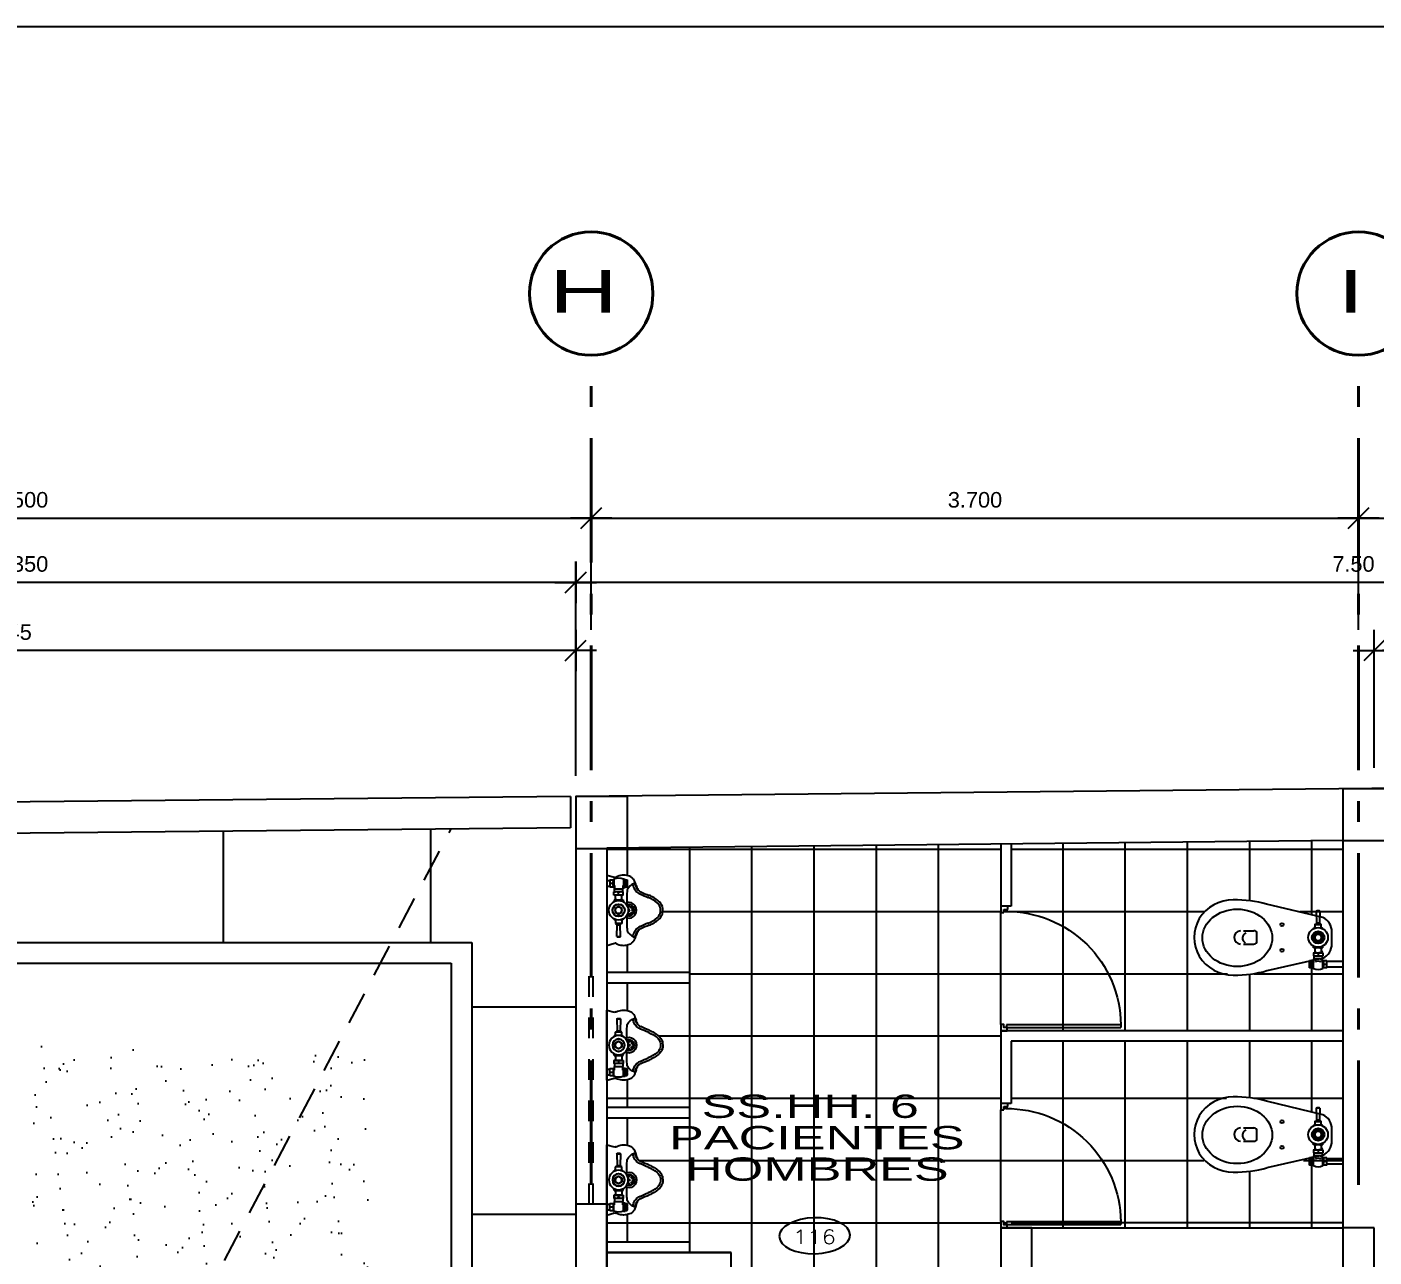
# Model space of a CAD drawing. Header units: millimetres. Extents: x 791 to 2661, y 209 to 602.
# Drawn here: x 1183.14 to 1189.63, y 500.87 to 506.8 of the extents above; entities that cross this region are included whole.
import ezdxf
from ezdxf.enums import TextEntityAlignment as Align

# ---------------------------------------------------------------- set-up
doc = ezdxf.new("R2010")
doc.units = ezdxf.units.MM
doc.header["$LTSCALE"] = 0.1
doc.header["$PDMODE"] = 3
for name, pattern in [('ACAD_ISO10W100', [18, 12, -3, 0, -3]), ('DASHDOT', [1, 0.5, -0.25, 0, -0.25]), ('DASHED2', [9.525, 6.35, -3.175]), ('HIDDEN', [9.525, 6.35, -3.175])]:
    doc.linetypes.add(name, pattern=pattern)
for name, color, linetype in [('01', 1, 'Continuous'), ('01-COTAS EJE', 1, 'Continuous'), ('02', 8, 'Continuous'), ('06', 1, 'Continuous'), ('1TEXTO-05', 5, 'Continuous'), ('COLUMNAS', 1, 'Continuous'), ('N-AMB', 2, 'Continuous'), ('Pisos', 253, 'Continuous'), ('PLANTAS', 85, 'Continuous'), ('Proyecciones', 9, 'HIDDEN'), ('Puertas', 1, 'Continuous'), ('Sanitarios', 1, 'Continuous'), ('Ventana alta', 1, 'DASHED2')]:
    doc.layers.add(name, color=color, linetype=linetype)
doc.layers.add('EJES', color=1, linetype='DASHDOT', lineweight=40)
doc.styles.add('0', font='romans.SHX', dxfattribs={"width": 1.5})
doc.styles.add('ROMANS', font='', dxfattribs={"oblique": 1, "height": 0.075})
doc.styles.get('ROMANS').set_extended_font_data('Arial')
doc.dimstyles.new('COTAS 50', dxfattribs={"dimscale": 2, "dimtxt": 1.5, "dimasz": 0.02, "dimexe": 0.05, "dimexo": 0.05, "dimgap": 0.025, "dimtad": 3, "dimzin": 4, "dimdsep": 46, "dimtxsty": 'ROMANS', "dimblk": 'LLL', "dimcen": 0, "dimdle": 0.18, "dimclrd": 256, "dimclre": 1, "dimclrt": 3, "dimadec": 0, "dimazin": 0, "dimtfac": 1, "dimtix": 1, "dimtofl": 0, "dimtmove": 1, "dimatfit": 3, "dimldrblk": 'OPEN90', "dimfxl": 0.18, "dimtolj": 1, "dimtzin": 0, "dimarcsym": 0})

# ---------------------------------------------------------------- blocks, each defined once
blk = doc.blocks.new('LLL')
for p, q in [((0, 2.5), (0, -2.5)), ((2.5, 0), (-2.5, 0))]:
    blk.add_line(p, q)
at = {"color": 3}
blk.add_line((-1.25, -1.25), (1.25, 1.25), dxfattribs=at)
at = {"layer": 'Defpoints', "color": 0, "linetype": 'ByBlock'}
blk.add_point((0, 0), dxfattribs=at)
blk.add_point((0, 0), dxfattribs=at)
blk = doc.blocks.new('*D214')
at = {"layer": '01-COTAS EJE', "color": 1, "lineweight": -2, "transparency": 16777216}
for p, q in [((1180.4314, 503.1408), (1180.4314, 504.2267)), ((1185.7814, 503.1946), (1185.7814, 504.2267))]:
    blk.add_line(p, q, dxfattribs=at)
at = {"layer": '01-COTAS EJE', "lineweight": -2, "transparency": 16777216}
blk.add_line((1185.7414, 504.1267), (1180.4714, 504.1267), dxfattribs=at)
at = {"layer": 'Defpoints', "color": 0, "transparency": 16777216}
for p in [(1180.4314, 504.1267), (1185.7814, 503.0946), (1180.4314, 503.0408)]:
    blk.add_point(p, dxfattribs=at)
at = {"layer": '01-COTAS EJE', "lineweight": -2, "transparency": 16777216, "xscale": 0.04, "yscale": 0.04, "zscale": 0.04, "rotation": 180}
blk.add_blockref('LLL', (1180.4314, 504.1267), dxfattribs=at)
at = {"layer": '01-COTAS EJE', "lineweight": -2, "transparency": 16777216, "xscale": 0.04, "yscale": 0.04, "zscale": 0.04}
blk.add_blockref('LLL', (1185.7814, 504.1267), dxfattribs=at)
at = {"layer": '01-COTAS EJE', "color": 3, "transparency": 16777216, "insert": (1183.1064, 504.215), "char_height": 0.075, "attachment_point": 5, "style": 'ROMANS'}
blk.add_mtext('\\A1;5.350', dxfattribs=at)
blk = doc.blocks.new('_OPEN90')
at = {"color": 0, "linetype": 'ByBlock', "ltscale": 0.7}
for p, q in [((0, 0), (-1, 0)), ((-0.5, 0.5), (0, 0)), ((0, 0), (-0.5, -0.5))]:
    blk.add_line(p, q, dxfattribs=at)
blk = doc.blocks.new('*D215')
at = {"layer": '01-COTAS EJE', "color": 1, "lineweight": -2, "transparency": 16777216}
for p, q in [((1180.3564, 503.8985), (1180.3564, 504.5359)), ((1185.8564, 503.8985), (1185.8564, 504.5359))]:
    blk.add_line(p, q, dxfattribs=at)
at = {"layer": '01-COTAS EJE', "lineweight": -2, "transparency": 16777216}
blk.add_line((1180.3964, 504.4359), (1185.8164, 504.4359), dxfattribs=at)
at = {"layer": 'Defpoints', "color": 0, "transparency": 16777216}
for p in [(1185.8564, 504.4359), (1180.3564, 503.7985), (1185.8564, 503.7985)]:
    blk.add_point(p, dxfattribs=at)
at = {"layer": '01-COTAS EJE', "lineweight": -2, "transparency": 16777216, "xscale": 0.04, "yscale": 0.04, "zscale": 0.04, "rotation": 180}
blk.add_blockref('LLL', (1180.3564, 504.4359), dxfattribs=at)
at = {"layer": '01-COTAS EJE', "lineweight": -2, "transparency": 16777216, "xscale": 0.04, "yscale": 0.04, "zscale": 0.04}
blk.add_blockref('LLL', (1185.8564, 504.4359), dxfattribs=at)
at = {"layer": '01-COTAS EJE', "color": 3, "transparency": 16777216, "insert": (1183.1064, 504.5242), "char_height": 0.075, "attachment_point": 5, "style": 'ROMANS'}
blk.add_mtext('\\A1;5.500', dxfattribs=at)
blk = doc.blocks.new('*D216')
at = {"layer": '01-COTAS EJE', "color": 1, "lineweight": -2, "transparency": 16777216}
for p, q in [((1185.8564, 503.8985), (1185.8564, 504.5359)), ((1189.5564, 503.8985), (1189.5564, 504.5359))]:
    blk.add_line(p, q, dxfattribs=at)
at = {"layer": '01-COTAS EJE', "lineweight": -2, "transparency": 16777216}
blk.add_line((1185.8964, 504.4359), (1189.5164, 504.4359), dxfattribs=at)
at = {"layer": 'Defpoints', "color": 0, "transparency": 16777216}
for p in [(1189.5564, 504.4359), (1185.8564, 503.7985), (1189.5564, 503.7985)]:
    blk.add_point(p, dxfattribs=at)
at = {"layer": '01-COTAS EJE', "lineweight": -2, "transparency": 16777216, "xscale": 0.04, "yscale": 0.04, "zscale": 0.04, "rotation": 180}
blk.add_blockref('LLL', (1185.8564, 504.4359), dxfattribs=at)
at = {"layer": '01-COTAS EJE', "lineweight": -2, "transparency": 16777216, "xscale": 0.04, "yscale": 0.04, "zscale": 0.04}
blk.add_blockref('LLL', (1189.5564, 504.4359), dxfattribs=at)
at = {"layer": '01-COTAS EJE', "color": 3, "transparency": 16777216, "insert": (1187.7064, 504.5242), "char_height": 0.075, "attachment_point": 5, "style": 'ROMANS'}
blk.add_mtext('\\A1;3.700', dxfattribs=at)
blk = doc.blocks.new('*D218')
at = {"layer": '01-COTAS EJE', "color": 1, "lineweight": -2, "ltscale": 0.15, "transparency": 16777216}
for p, q in [((1185.7814, 503.1946), (1185.7814, 504.2267)), ((1193.2814, 503.27), (1193.2814, 504.2267))]:
    blk.add_line(p, q, dxfattribs=at)
at = {"layer": '01-COTAS EJE', "lineweight": -2, "ltscale": 0.15, "transparency": 16777216}
blk.add_line((1193.2414, 504.1267), (1185.8214, 504.1267), dxfattribs=at)
at = {"layer": 'Defpoints', "color": 0, "ltscale": 0.15, "transparency": 16777216}
for p in [(1185.7814, 504.1267), (1193.2814, 503.17), (1185.7814, 503.0946)]:
    blk.add_point(p, dxfattribs=at)
at = {"layer": '01-COTAS EJE', "lineweight": -2, "ltscale": 0.15, "transparency": 16777216, "xscale": 0.04, "yscale": 0.04, "zscale": 0.04, "rotation": 180}
blk.add_blockref('LLL', (1185.7814, 504.1267), dxfattribs=at)
at = {"layer": '01-COTAS EJE', "lineweight": -2, "ltscale": 0.15, "transparency": 16777216, "xscale": 0.04, "yscale": 0.04, "zscale": 0.04}
blk.add_blockref('LLL', (1193.2814, 504.1267), dxfattribs=at)
at = {"layer": '01-COTAS EJE', "color": 3, "ltscale": 0.15, "transparency": 16777216, "insert": (1189.5314, 504.215), "char_height": 0.075, "attachment_point": 5, "style": 'ROMANS'}
blk.add_mtext('\\A1;7.50', dxfattribs=at)
blk = doc.blocks.new('A$C634057D1')
for p, q in [((0, 0), (0, -0.0778)), ((0.027, 0), (0.027, -0.0778)), ((-0.0857, -0.0538), (-0.1421, -0.0538)), ((-0.212, -0.0973), (-0.2772, -0.3682)), ((-0.243, -0.1109), (-0.245, -0.1129)), ((-0.245, -0.1129), (-0.245, -0.1267)), ((-0.243, -0.1287), (-0.245, -0.1267)), ((-0.243, -0.1109), (-0.186, -0.1128)), ((-0.243, -0.1109), (-0.243, -0.1287)), ((-0.243, -0.1287), (-0.186, -0.1268)), ((-0.186, -0.1128), (-0.186, -0.1268)), ((-0.1795, -0.1048), (-0.182, -0.1073)), ((-0.182, -0.1323), (-0.182, -0.1073)), ((-0.162, -0.1048), (-0.1795, -0.1048)), ((-0.1795, -0.1348), (-0.1795, -0.1048)), ((-0.1591, -0.0988), (-0.162, -0.0988)), ((-0.162, -0.1062), (-0.162, -0.0988)), ((-0.066, -0.0978), (-0.0744, -0.0978)), ((-0.066, -0.0978), (-0.066, -0.1418)), ((-0.066, -0.1043), (-0.043, -0.1043)), ((-0.0477, -0.1043), (-0.0505, -0.0965)), ((-0.0472, -0.1043), (-0.0505, -0.0965)), ((-0.043, -0.0973), (-0.028, -0.0973)), ((-0.043, -0.1423), (-0.043, -0.0973)), ((-0.0408, -0.1198), (-0.0302, -0.1198)), ((-0.028, -0.1423), (-0.028, -0.0973)), ((-0.028, -0.0998), (-0.013, -0.0998)), ((-0.0169, -0.0973), (0.0437, -0.3664)), ((0.0037, -0.0993), (-0.013, -0.0993)), ((-0.013, -0.0993), (-0.013, -0.1403)), ((0.0331, -0.0948), (-0.0061, -0.0948)), ((-0.0061, -0.0948), (-0.0061, -0.0993)), ((0.0331, -0.0968), (-0.0061, -0.0968)), ((-0.0035, -0.0778), (-0.0035, -0.0948)), ((0.0305, -0.0778), (-0.0035, -0.0778)), ((0.0135, -0.0795), (0.0135, -0.0931)), ((0.0305, -0.0778), (0.0305, -0.0948)), ((0.0331, -0.0948), (0.0331, -0.0968)), ((-0.1795, -0.1348), (-0.182, -0.1323)), ((-0.162, -0.1348), (-0.1795, -0.1348)), ((-0.162, -0.1334), (-0.162, -0.1408)), ((-0.1591, -0.1408), (-0.162, -0.1408)), ((-0.066, -0.1418), (-0.0744, -0.1418)), ((-0.066, -0.1353), (-0.043, -0.1353)), ((-0.043, -0.1423), (-0.028, -0.1423)), ((-0.028, -0.1398), (-0.013, -0.1398)), ((0.0037, -0.1403), (-0.013, -0.1403)), ((-0.0061, -0.1403), (-0.0061, -0.1518)), ((0.0331, -0.1428), (-0.0061, -0.1428)), ((0.0331, -0.1518), (-0.0061, -0.1518)), ((-0.0035, -0.1518), (-0.0035, -0.1618)), ((0.0305, -0.1618), (-0.0035, -0.1618)), ((0.0135, -0.1535), (0.0135, -0.1601)), ((0.0305, -0.1518), (0.0305, -0.1618)), ((0.0331, -0.1428), (0.0331, -0.1518)), ((-0.149, -0.4801), (-0.149, -0.4297)), ((-0.099, -0.4147), (-0.134, -0.4147)), ((-0.084, -0.4801), (-0.084, -0.4297))]:
    blk.add_line(p, q)
blk.add_lwpolyline([(-0.1257, -0.1038), (-0.135, -0.1198), (-0.1257, -0.1358), (-0.1073, -0.1358), (-0.098, -0.1198), (-0.1073, -0.1038)], close=True)
for centre, radius in [((-0.1165, -0.1198), 0.0475), ((-0.1165, -0.1198), 0.03), ((-0.1165, -0.1198), 0.029), ((-0.1165, -0.1198), 0.0261), ((-0.1165, -0.1198), 0.024), ((-0.1165, -0.1198), 0.0232), ((-0.1165, -0.1198), 0.016), ((-0.1783, -0.2941), 0.00767), ((-0.0547, -0.2941), 0.00767)]:
    blk.add_circle(centre, radius)
for centre, radius, start, end in [((-0.1462, -0.1253), 0.0716, 87.57807, 156.96042), ((-0.0827, -0.1253), 0.0716, 23.03958, 92.42193), ((-0.1802, -0.1176), 0.00754, 103.7683, 140.24247), ((-0.1802, -0.122), 0.00754, 219.75753, 256.2317), ((-0.1345, -0.1093), 0.0275, 157.58788, 171.3471), ((-0.0962, -0.1149), 0.0304, 7.81293, 34.26209), ((-0.0962, -0.1247), 0.0304, 325.73791, 352.18707), ((-0.0135, -0.1086), 0.0295, 157.58788, 202.41212), ((-0.0135, -0.131), 0.0295, 157.58788, 202.41212), ((-0.0575, -0.1086), 0.0295, 337.58788, 22.41212), ((-0.0575, -0.131), 0.0295, 337.58788, 22.41212), ((0.0241, -0.1198), 0.0371, 146.49155, 213.50845), ((0.005, -0.1001), 0.0223, 67.58788, 112.41212), ((0.005, -0.0725), 0.0223, 247.58788, 292.41212), ((0.039, -0.1198), 0.0408, 159.19873, 200.80127), ((0.022, -0.1001), 0.0223, 67.58788, 112.41212), ((0.022, -0.0725), 0.0223, 247.58788, 292.41212), ((-0.0134, -0.1198), 0.0519, 333.71578, 26.28422), ((-0.1345, -0.1303), 0.0275, 188.6529, 202.41212), ((0.005, -0.1741), 0.0223, 67.58788, 112.41212), ((0.005, -0.1395), 0.0223, 247.58788, 292.41212), ((0.022, -0.1741), 0.0223, 67.58788, 112.41212), ((0.022, -0.1395), 0.0223, 247.58788, 292.41212), ((-0.134, -0.4297), 0.015, 90, 180), ((-0.099, -0.4297), 0.015, 0, 90), ((-0.1165, -0.4921), 0.0326, 184.69817, 357.37177), ((-0.1138, -0.4582), 0.0267, 202.8247, 331.59324)]:
    blk.add_arc(centre, radius, start, end)
for centre, major_axis, ratio, start_param, end_param in [((-0.1165, -0.5233), (0, -0.3339), 0.543435, 4.229443, 4.728782), ((-0.1165, -0.5233), (0, -0.3339), 0.543435, 1.554403, 2.060025), ((-0.1165, -0.5288), (0, -0.1893), 0.958462, 4.712389, 7.853982)]:
    blk.add_ellipse(centre, major_axis=major_axis, ratio=ratio, start_param=start_param, end_param=end_param)
blk.add_ellipse((-0.1144, -0.5096), major_axis=(0, -0.1683), ratio=0.821749)
blk = doc.blocks.new('.6')
at = {"layer": '02'}
for p, q in [((-0.033, 0.579), (-0.033, 0.594)), ((-0.024, 0.579), (-0.033, 0.579)), ((-0.015, 0.579), (-0.024, 0.579)), ((-0.015, 0.564), (-0.015, 0.579)), ((0, 0.594), (0, 0.564)), ((0, 0.564), (-0.015, 0.564)), ((-0.5725, 0.0285), (-0.028, 0.0285)), ((-0.5725, 0.0285), (-0.5725, 0.0165)), ((-0.028, 0.0165), (-0.5725, 0.0165)), ((-0.028, 0.0285), (-0.028, 0.0165))]:
    blk.add_line(p, q, dxfattribs=at)
blk.add_lwpolyline([(0, 0), (-0.0304, 0), (-0.0304, 0.015), (-0.015, 0.015), (-0.015, 0.03), (0, 0.03)], close=True, dxfattribs=at)
at = {"layer": 'Puertas'}
for p, q in [((-0.024, 0.5695), (-0.015, 0.5695)), ((-0.028, 0.0165), (-0.028, 0.015))]:
    blk.add_line(p, q, dxfattribs=at)
blk.add_arc((-0.028, 0.025), 0.5445, 89.57456, 179.62972, dxfattribs=at)
blk = doc.blocks.new('A$C3278652D')
for p, q in [((0, 0.169), (0.038, 0.159)), ((0, 0.169), (0, -0.169)), ((0, 0.1435), (0.015, 0.1435)), ((0.015, 0.147), (0.015, 0.113)), ((0.015, 0.147), (0.032, 0.147)), ((0.0167, 0.13), (0.0303, 0.13)), ((0.032, 0.1496), (0.034, 0.1496)), ((0.032, 0.1496), (0.032, 0.1104)), ((0.034, 0.1496), (0.034, 0.1104)), ((0.08, 0.1496), (0.089, 0.1496)), ((0.08, 0.1496), (0.08, 0.1104)), ((0.089, 0.1496), (0.089, 0.1104)), ((0.089, 0.147), (0.099, 0.147)), ((0.0907, 0.13), (0.0973, 0.13)), ((0.099, 0.147), (0.099, 0.113)), ((0, 0.1165), (0.015, 0.1165)), ((0.015, 0.113), (0.032, 0.113)), ((0.032, 0.1104), (0.0365, 0.1104)), ((0.0345, 0.0735), (0.0345, 0.0885)), ((0.0795, 0.0885), (0.0345, 0.0885)), ((0.0795, 0.0735), (0.0345, 0.0735)), ((0.0365, 0.1202), (0.0365, 0.1035)), ((0.0365, 0.1035), (0.0775, 0.1035)), ((0.037, 0.0885), (0.037, 0.1035)), ((0.0415, 0.0505), (0.0415, 0.0735)), ((0.057, 0.0757), (0.057, 0.0863)), ((0.0725, 0.0505), (0.0725, 0.0735)), ((0.077, 0.0885), (0.077, 0.1035)), ((0.0775, 0.1202), (0.0775, 0.1035)), ((0.0775, 0.1104), (0.089, 0.1104)), ((0.0795, 0.0735), (0.0795, 0.0885)), ((0.089, 0.113), (0.099, 0.113)), ((0.035, 0.0505), (0.079, 0.0505)), ((0.035, 0.0505), (0.035, 0.0414)), ((0.079, 0.0505), (0.079, 0.0414)), ((0.036, -0.042), (0.036, -0.0455)), ((0.0456, -0.0455), (0.036, -0.0455)), ((0.042, -0.0455), (0.042, -0.063)), ((0.072, -0.063), (0.042, -0.063)), ((0.042, -0.063), (0.0445, -0.0655)), ((0.0684, -0.0455), (0.078, -0.0455)), ((0.072, -0.063), (0.0695, -0.0655)), ((0.072, -0.0455), (0.072, -0.063)), ((0.078, -0.042), (0.078, -0.0455)), ((0.0695, -0.0655), (0.0445, -0.0655)), ((0.0481, -0.1265), (0.05, -0.0695)), ((0.0481, -0.1265), (0.0659, -0.1265)), ((0.0481, -0.1265), (0.0501, -0.1285)), ((0.05, -0.0695), (0.064, -0.0695)), ((0.0501, -0.1285), (0.0639, -0.1285)), ((0.0659, -0.1265), (0.0639, -0.1285)), ((0.0659, -0.1265), (0.064, -0.0695)), ((0, -0.169), (0.038, -0.159))]:
    blk.add_line(p, q)
blk.add_lwpolyline([(0.041, -0.0092), (0.057, -0.0185), (0.073, -0.0092), (0.073, 0.0092), (0.057, 0.0185), (0.041, 0.0092)], close=True)
for centre, radius in [((0.057, 0), 0.0469), ((0.057, 0), 0.03), ((0.057, 0), 0.029), ((0.057, 0), 0.016), ((0.106, 0.021), 0.0045), ((0.1208, 0.0148), 0.0045), ((0.127, 0), 0.0045), ((0.106, -0.021), 0.0045), ((0.1208, -0.0148), 0.0045)]:
    blk.add_circle(centre, radius)
for centre, radius, start, end in [((0.0373, 0.1385), 0.0223, 157.58788, 202.41212), ((0.0373, 0.1215), 0.0223, 157.58788, 202.41212), ((0.0097, 0.1385), 0.0223, 337.58788, 22.41212), ((0.0097, 0.1215), 0.0223, 337.58788, 22.41212), ((0.057, 0.1031), 0.0519, 63.71578, 116.28422), ((0.0406, 0.1687), 0.01, 255.32361, 298.59916), ((0.0809, 0.0947), 0.0744, 72.33059, 118.59916), ((0.1113, 0.1385), 0.0223, 157.58788, 202.41212), ((0.1113, 0.1215), 0.0223, 157.58788, 202.41212), ((0.0767, 0.1385), 0.0223, 337.58788, 22.41212), ((0.0767, 0.1215), 0.0223, 337.58788, 22.41212), ((0.0966, 0.1274), 0.0388, 41.49741, 79.74721), ((0.0953, 0.1248), 0.0414, 24.49655, 42.92368), ((0.0445, 0.0952), 0.1001, 14.35854, 27.89089), ((0.0458, 0.059), 0.0295, 67.58788, 112.41212), ((0.0458, 0.103), 0.0295, 247.58788, 292.41212), ((0.0683, 0.059), 0.0295, 67.58788, 112.41212), ((0.0683, 0.103), 0.0295, 247.58788, 292.41212), ((2.5473, 0), 2.4513, 177.68533, 179.39519), ((0.156, 0.0681), 0.0657, 111.71696, 151.92275), ((0.1222, 0.1198), 0.00444, 36.20225, 95.11541), ((0.1136, 0.1155), 0.014, 12.61257, 29.36067), ((0.1833, 0.1311), 0.0574, 192.61257, 220.51753), ((0.1328, 0.1263), 0.003, 29.36067, 111.71696), ((0.1136, 0.1155), 0.025, 12.61257, 29.36067), ((0.1833, 0.1311), 0.0464, 192.61257, 220.51753), ((0.1769, 0.1239), 0.0479, 218.39287, 251.17195), ((0.2086, 0.1382), 0.0696, 195.15625, 213.29924), ((0.1769, 0.1239), 0.0369, 218.39287, 251.17195), ((0.1704, 0.1112), 0.0229, 209.36668, 229.69044), ((0.3493, 0.4586), 0.424, 243.49564, 249.39984), ((0.3493, 0.4586), 0.413, 243.49564, 249.39984), ((0.1349, -0.0939), 0.1798, 50.37149, 67.38983), ((0.0521, 0.0203), 0.0304, 97.81293, 124.26209), ((0.0619, 0.0203), 0.0304, 55.73791, 82.18707), ((0.106, 0), 0.027, 248.55555, 111.44445), ((0.106, 0), 0.038, 255.17225, 104.82775), ((0.106, 0), 0.0045, 240.06178, 119.93822), ((0.1349, -0.0939), 0.1688, 50.37149, 67.38983), ((0.2066, -0.005), 0.0545, 21.37924, 49.11589), ((0.2066, -0.005), 0.0655, 20.58819, 49.11589), ((0.188, 0), 0.071, 347.93953, 12.06047), ((0.1898, 0.0002), 0.0802, 346.85605, 12.82198), ((0.0465, -0.018), 0.0275, 247.58788, 267.88583), ((0.0675, -0.018), 0.0275, 272.11417, 292.41212), ((2.5473, 0), 2.4513, 180.60481, 182.31467), ((0.3493, -0.4586), 0.424, 110.60016, 116.50436), ((0.1349, 0.0939), 0.1688, 292.61017, 309.62851), ((0.1349, 0.0939), 0.1798, 292.61017, 309.62851), ((0.2066, 0.005), 0.0545, 310.88411, 338.62076), ((0.2076, 0.0042), 0.0643, 310.74163, 339.76301), ((0.0548, -0.0637), 0.00754, 193.7683, 230.24247), ((0.0592, -0.0637), 0.00754, 309.75753, 346.2317), ((0.156, -0.0681), 0.0657, 208.07725, 248.28304), ((0.1222, -0.1198), 0.00444, 264.88459, 323.79775), ((0.1136, -0.1155), 0.014, 330.63933, 347.38743), ((0.1833, -0.1311), 0.0574, 139.48247, 167.38743), ((0.1328, -0.1263), 0.003, 248.28304, 330.63933), ((0.0445, -0.0952), 0.1001, 332.10911, 345.64146), ((0.1136, -0.1155), 0.025, 330.63933, 347.38743), ((0.1833, -0.1311), 0.0464, 139.48247, 167.38743), ((0.1769, -0.1239), 0.0479, 108.82805, 141.60713), ((0.2086, -0.1382), 0.0696, 146.70076, 164.84375), ((0.1769, -0.1239), 0.0369, 108.82805, 141.60713), ((0.1704, -0.1112), 0.0229, 130.30956, 150.63332), ((0.3493, -0.4586), 0.413, 110.60016, 116.50436), ((0.0406, -0.1687), 0.01, 61.40084, 104.67639), ((0.0809, -0.0947), 0.0744, 241.40084, 287.66941), ((0.0966, -0.1274), 0.0388, 280.25279, 318.50259), ((0.0953, -0.1248), 0.0414, 317.07632, 335.50345)]:
    blk.add_arc(centre, radius, start, end)
blk = doc.blocks.new('*D251')
at = {"layer": '01-COTAS EJE', "color": 1, "lineweight": -2, "ltscale": 0.15, "transparency": 16777216}
for p, q in [((1189.6314, 503.2333), (1189.6314, 503.8985)), ((1193.1314, 503.2685), (1193.1314, 503.8985))]:
    blk.add_line(p, q, dxfattribs=at)
at = {"layer": '01-COTAS EJE', "lineweight": -2, "ltscale": 0.15, "transparency": 16777216}
blk.add_line((1193.0914, 503.7985), (1189.6714, 503.7985), dxfattribs=at)
at = {"layer": 'Defpoints', "color": 0, "ltscale": 0.15, "transparency": 16777216}
for p in [(1189.6314, 503.7985), (1189.6314, 503.1333), (1193.1314, 503.1685)]:
    blk.add_point(p, dxfattribs=at)
at = {"layer": '01-COTAS EJE', "lineweight": -2, "ltscale": 0.15, "transparency": 16777216, "xscale": 0.04, "yscale": 0.04, "zscale": 0.04, "rotation": 180}
blk.add_blockref('LLL', (1189.6314, 503.7985), dxfattribs=at)
at = {"layer": '01-COTAS EJE', "lineweight": -2, "ltscale": 0.15, "transparency": 16777216, "xscale": 0.04, "yscale": 0.04, "zscale": 0.04}
blk.add_blockref('LLL', (1193.1314, 503.7985), dxfattribs=at)
at = {"layer": '01-COTAS EJE', "color": 3, "ltscale": 0.15, "transparency": 16777216, "insert": (1191.3814, 503.8867), "char_height": 0.075, "attachment_point": 5, "style": 'ROMANS'}
blk.add_mtext('\\A1;3.50', dxfattribs=at)
blk = doc.blocks.new('*D252')
at = {"layer": '01-COTAS EJE', "color": 1, "lineweight": -2, "ltscale": 0.15, "transparency": 16777216}
for p, q in [((1180.3314, 503.1398), (1180.3314, 503.8985)), ((1185.7814, 503.1946), (1185.7814, 503.8985))]:
    blk.add_line(p, q, dxfattribs=at)
at = {"layer": '01-COTAS EJE', "lineweight": -2, "ltscale": 0.15, "transparency": 16777216}
blk.add_line((1185.7414, 503.7985), (1180.3714, 503.7985), dxfattribs=at)
at = {"layer": 'Defpoints', "color": 0, "ltscale": 0.15, "transparency": 16777216}
for p in [(1180.3314, 503.7985), (1185.7814, 503.0946), (1180.3314, 503.0398)]:
    blk.add_point(p, dxfattribs=at)
at = {"layer": '01-COTAS EJE', "lineweight": -2, "ltscale": 0.15, "transparency": 16777216, "xscale": 0.04, "yscale": 0.04, "zscale": 0.04, "rotation": 180}
blk.add_blockref('LLL', (1180.3314, 503.7985), dxfattribs=at)
at = {"layer": '01-COTAS EJE', "lineweight": -2, "ltscale": 0.15, "transparency": 16777216, "xscale": 0.04, "yscale": 0.04, "zscale": 0.04}
blk.add_blockref('LLL', (1185.7814, 503.7985), dxfattribs=at)
at = {"layer": '01-COTAS EJE', "color": 3, "ltscale": 0.15, "transparency": 16777216, "insert": (1183.0564, 503.8866), "char_height": 0.075, "attachment_point": 5, "style": 'ROMANS'}
blk.add_mtext('\\A1;5.45', dxfattribs=at)
blk = doc.blocks.new('*D222')
at = {"layer": '01-COTAS EJE', "color": 1, "lineweight": -2, "ltscale": 0.15, "transparency": 16777216}
for p, q in [((1189.5564, 503.8985), (1189.5564, 504.5359)), ((1193.2064, 503.8985), (1193.2064, 504.5359))]:
    blk.add_line(p, q, dxfattribs=at)
at = {"layer": '01-COTAS EJE', "lineweight": -2, "ltscale": 0.15, "transparency": 16777216}
blk.add_line((1189.5964, 504.4359), (1193.1664, 504.4359), dxfattribs=at)
at = {"layer": 'Defpoints', "color": 0, "ltscale": 0.15, "transparency": 16777216}
for p in [(1193.2064, 504.4359), (1189.5564, 503.7985), (1193.2064, 503.7985)]:
    blk.add_point(p, dxfattribs=at)
at = {"layer": '01-COTAS EJE', "lineweight": -2, "ltscale": 0.15, "transparency": 16777216, "xscale": 0.04, "yscale": 0.04, "zscale": 0.04, "rotation": 180}
blk.add_blockref('LLL', (1189.5564, 504.4359), dxfattribs=at)
at = {"layer": '01-COTAS EJE', "lineweight": -2, "ltscale": 0.15, "transparency": 16777216, "xscale": 0.04, "yscale": 0.04, "zscale": 0.04}
blk.add_blockref('LLL', (1193.2064, 504.4359), dxfattribs=at)
at = {"layer": '01-COTAS EJE', "color": 3, "ltscale": 0.15, "transparency": 16777216, "insert": (1191.3814, 504.5242), "char_height": 0.075, "attachment_point": 5, "style": 'ROMANS'}
blk.add_mtext('\\A1;3.65', dxfattribs=at)

msp = doc.modelspace()

# ---------------------------------------------------------------- hatches: boundary and pattern name
at = {"layer": 'Pisos', "ltscale": 0.15}
h = msp.add_hatch(dxfattribs=at)
h.set_pattern_fill('_USER', color=256, scale=0.3, style=0, double=1, pattern_type=0)
h.set_pattern_definition([(360, (1187.83137, 498.04024), (7e-17, 0.3), []), (90, (1187.83137, 498.04024), (-0.3, 9e-17), [])])
h.paths.add_polyline_path([(1189.4814, 501.0152), (1187.8814, 501.0152), (1187.8814, 501.9152), (1189.4814, 501.9152)])
h.paths.add_polyline_path([(1188.9775, 501.6516), (1189.0239, 501.646), (1189.2319, 501.6039), (1189.2923, 501.5843), (1189.4047, 501.552), (1189.43, 501.4944), (1189.4329, 501.4509), (1189.4314, 501.4088), (1189.4033, 501.3751), (1189.3499, 501.3526), (1189.2333, 501.3287), (1189.1138, 501.3035), (1189, 501.2796), (1188.9588, 501.2824), (1188.9526, 501.283), (1188.8356, 501.3133), (1188.7878, 501.3652), (1188.7667, 501.4368), (1188.7639, 501.4747), (1188.8033, 501.5814), (1188.8679, 501.6306)])
h.paths.add_polyline_path([(1189.4814, 501.9652), (1187.8814, 501.9652), (1187.8814, 502.8657), (1189.4814, 502.8818)])
h.paths.add_polyline_path([(1188.9775, 502.6016), (1189.0239, 502.596), (1189.2319, 502.5539), (1189.2923, 502.5343), (1189.4047, 502.502), (1189.43, 502.4444), (1189.4329, 502.4009), (1189.4314, 502.3588), (1189.4033, 502.3251), (1189.3499, 502.3026), (1189.2333, 502.2787), (1189.1138, 502.2535), (1189, 502.2296), (1188.9588, 502.2324), (1188.9526, 502.233), (1188.8356, 502.2633), (1188.7878, 502.3152), (1188.7667, 502.3868), (1188.7639, 502.4247), (1188.8033, 502.5314), (1188.8679, 502.5806)])
at = {"layer": 'PLANTAS'}
h = msp.add_hatch(dxfattribs=at)
h.set_pattern_fill('AR-SAND', color=256, scale=0.005, angle=90, style=0)
h.set_pattern_definition([(127.5, (1181.43137, 495.37913), (-0.2447066, -0.008), [0, -0.19304, 0, -0.2159, 0, -0.206375]), (97.5, (1181.43137, 495.37913), (-0.358413, 0.224762), [0, -0.10414, 0, -0.17399, 0, -0.066675]), (57.5, (1181.43137, 495.22292), (-0.0007186, 0.395496), [0, -0.0635, 0, -0.2286, 0, -0.29845]), (47.5, (1181.43137, 495.22292), (-0.111465, 0.381778), [0, -0.03175, 0, -0.14986, 0, -0.17145])])
h.paths.add_polyline_path([(1184.642, 501.891), (1181.552, 501.891), (1183.101, 498.8984)])
h.paths.add_polyline_path([(1184.7814, 501.891), (1184.642, 501.891), (1183.101, 498.8984), (1184.7814, 495.6519)])
h.paths.add_polyline_path([(1183.101, 498.8984), (1181.552, 501.891), (1181.4314, 501.891), (1181.4314, 495.6559)])
h.paths.add_polyline_path([(1183.101, 498.8984), (1181.4314, 495.6559), (1181.4314, 495.3791), (1184.7814, 495.3791), (1184.7814, 495.6519)])
h.paths.add_polyline_path([(1182.8747, 497.0658, -1), (1183.0062, 497.0658, -1)], flags=16)
h.paths.add_polyline_path([(1182.9404, 497.0329, -0.414214), (1182.9076, 497.0658), (1182.9404, 497.0658), (1182.9404, 497.0987, -0.414214), (1182.9733, 497.0658), (1182.9404, 497.0658)], flags=0)
h.paths.add_polyline_path([(1182.9883, 497.0911), (1183.5909, 497.0911), (1183.5909, 497.1841), (1182.9883, 497.1841)], flags=24)
h.paths.add_polyline_path([(1182.8337, 497.2023), (1183.799, 497.2023), (1183.799, 497.3739), (1182.8337, 497.3739)], flags=24)

# ---------------------------------------------------------------- linework, layer by layer
at = {"layer": '01'}
for p, q in [((1180.9314, 502.291), (1185.1814, 502.291)), ((1185.1814, 502.291), (1185.1814, 494.8791))]:
    msp.add_line(p, q, dxfattribs=at)
at = {"layer": '02'}
for p, q in [((1185.7564, 503.0943), (1180.3564, 503.04)), ((1185.7564, 503.0943), (1185.7564, 502.9443)), ((1185.7564, 502.9443), (1180.3564, 502.89)), ((1187.8314, 502.8652), (1187.8314, 502.5652)), ((1187.8814, 502.8657), (1187.8814, 502.5652)), ((1187.8814, 502.5652), (1187.8314, 502.5652)), ((1189.4814, 501.9652), (1187.8314, 501.9652)), ((1187.8314, 501.9652), (1187.8314, 501.6152)), ((1187.8814, 501.9152), (1187.8814, 501.6152)), ((1189.4814, 501.9152), (1187.8814, 501.9152)), ((1187.8814, 501.6152), (1187.8314, 501.6152)), ((1186.5314, 498.1291), (1186.5314, 500.8961))]:
    msp.add_line(p, q, dxfattribs=at)
for points in [[(1185.9314, 502.1961), (1186.3314, 502.1961), (1186.3314, 502.2461), (1185.9314, 502.2461)], [(1185.9314, 501.5461), (1186.3314, 501.5461), (1186.3314, 501.5961), (1185.9314, 501.5961)], [(1185.9314, 500.8961), (1186.3314, 500.8961), (1186.3314, 500.9461), (1185.9314, 500.9461)]]:
    msp.add_lwpolyline(points, close=True, dxfattribs=at)
at = {"layer": '06'}
for p, q in [((1193.2814, 503.17), (1185.7814, 503.0946)), ((1185.7814, 503.0946), (1185.7814, 497.7791)), ((1189.4814, 502.8818), (1185.9314, 502.8461)), ((1189.4814, 502.8818), (1189.4814, 501.0152)), ((1185.9314, 502.8461), (1185.9314, 498.1291)), ((1187.8314, 501.0152), (1187.8314, 497.9791)), ((1187.8314, 501.0152), (1189.4814, 501.0152))]:
    msp.add_line(p, q, dxfattribs=at)
at = {"layer": '06', "color": 6}
msp.add_lwpolyline([(1210.8155, 464.104), (1210.8155, 506.804), (1153.8155, 506.804), (1153.8155, 464.104)], close=True, dxfattribs=at)
at = {"layer": 'COLUMNAS', "ltscale": 0.15}
for points in [[(1189.4814, 502.8818), (1189.7314, 502.8818), (1189.7314, 503.1318), (1189.4814, 503.1318)], [(1185.7814, 502.8446), (1186.0314, 502.8446), (1186.0314, 503.0946), (1185.7814, 503.0946)], [(1185.9314, 501.1291), (1185.7814, 501.1291), (1185.7814, 500.7291), (1185.9314, 500.7291)], [(1187.9814, 501.0152), (1187.8314, 501.0152), (1187.8314, 500.6152), (1187.9814, 500.6152)], [(1189.6314, 501.0152), (1189.4814, 501.0152), (1189.4814, 500.6152), (1189.6314, 500.6152)]]:
    msp.add_lwpolyline(points, close=True, dxfattribs=at)
at = {"layer": 'EJES', "linetype": 'ACAD_ISO10W100', "ltscale": 0.5}
for p, q in [((1185.8564, 501.2222), (1185.8564, 505.2212)), ((1189.5564, 501.2222), (1189.5564, 505.2212))]:
    msp.add_line(p, q, dxfattribs=at)
at = {"layer": 'EJES', "color": 2, "linetype": 'Continuous'}
for centre in [(1185.8564, 505.5188), (1189.5564, 505.5188)]:
    msp.add_circle(centre, 0.2976, dxfattribs=at)
at = {"layer": 'N-AMB', "ltscale": 0.5, "extrusion": (0, 0, -1)}
msp.add_ellipse((1186.9336, 500.9774), major_axis=(-0.1707, -0.0044), ratio=0.506987, dxfattribs=at)
at = {"layer": 'Pisos'}
for p, q in [((1184.0814, 502.9275), (1184.0814, 502.391)), ((1185.0814, 502.9375), (1185.0814, 502.391)), ((1180.8314, 502.391), (1185.2814, 502.391)), ((1185.2814, 502.391), (1185.2814, 494.7791)), ((1185.7814, 502.0791), (1185.2814, 502.0791)), ((1185.7814, 501.0791), (1185.2814, 501.0791))]:
    msp.add_line(p, q, dxfattribs=at)
at = {"layer": 'Pisos', "ltscale": 0.15}
for p, q in [((1187.5314, 499.6108), (1187.5314, 502.8622)), ((1185.9314, 502.8402), (1187.6087, 502.8402)), ((1186.0314, 502.7126), (1186.0314, 502.8471)), ((1186.3314, 502.2461), (1186.3314, 502.8501)), ((1186.6314, 499.6108), (1186.6314, 502.8531)), ((1186.9314, 499.6108), (1186.9314, 502.8561)), ((1187.2314, 499.6108), (1187.2314, 502.8592)), ((1187.6087, 502.8402), (1187.8314, 502.8402)), ((1186.2011, 502.5402), (1187.6087, 502.5402)), ((1187.6087, 502.5402), (1187.8314, 502.5402)), ((1187.8465, 502.5402), (1187.8741, 502.5402)), ((1187.8314, 501.9955), (1187.8314, 502.5349)), ((1188.1314, 501.994), (1188.1314, 502.4686)), ((1186.0314, 502.2461), (1186.0314, 502.3796)), ((1186.3314, 502.2402), (1187.6087, 502.2402)), ((1187.6087, 502.2402), (1188.3497, 502.2402)), ((1186.0314, 502.0626), (1186.0314, 502.1961)), ((1186.3314, 501.5961), (1186.3314, 502.1961)), ((1186.1813, 501.9402), (1187.6087, 501.9402)), ((1187.6087, 501.9402), (1187.8314, 501.9402)), ((1186.0314, 501.5961), (1186.0314, 501.7296)), ((1185.9314, 501.6402), (1187.6087, 501.6402)), ((1187.6087, 501.6402), (1187.8314, 501.6402)), ((1187.8314, 501.0455), (1187.8314, 501.5849)), ((1186.0314, 501.4126), (1186.0314, 501.5461)), ((1186.3314, 500.9461), (1186.3314, 501.5461)), ((1188.1314, 501.044), (1188.1314, 501.5186)), ((1186.0866, 501.3402), (1187.6087, 501.3402)), ((1187.6087, 501.3402), (1188.3208, 501.3402)), ((1186.0314, 500.9461), (1186.0314, 501.0796)), ((1185.9314, 501.0402), (1187.6087, 501.0402)), ((1187.6087, 501.0402), (1187.8314, 501.0402)), ((1187.8465, 501.0402), (1187.8597, 501.0402)), ((1185.9314, 500.8961), (1186.5314, 500.8961))]:
    msp.add_line(p, q, dxfattribs=at)
at = {"layer": 'Proyecciones', "ltscale": 0.25}
msp.add_line((1180.9564, 494.9041), (1185.1814, 502.9385), dxfattribs=at)
at = {"layer": 'Sanitarios', "color": 2}
for p, q in [((1186.5314, 500.8961), (1185.9314, 500.8961)), ((1186.5314, 498.1291), (1186.5314, 500.8961))]:
    msp.add_line(p, q, dxfattribs=at)
at = {"layer": 'Ventana alta', "linetype": 'DASHED2', "ltscale": 0.15}
for p, q in [((1185.8464, 501.1291), (1185.8464, 502.3291)), ((1185.8664, 501.1291), (1185.8664, 502.3291))]:
    msp.add_line(p, q, dxfattribs=at)

# ---------------------------------------------------------------- block references
at = {"layer": 'Puertas', "xscale": -1.010101010101152, "yscale": 1.010101010101152, "zscale": 1.010101010101117}
for p in [(1187.8314, 501.9652), (1187.8314, 501.0152)]:
    msp.add_blockref('.6', p, dxfattribs=at)
at = {"layer": 'Sanitarios'}
msp.add_blockref('A$C3278652D', (1185.9314, 502.5461), dxfattribs=at)
at = {"layer": 'Sanitarios', "rotation": 270}
for p in [(1189.4814, 502.2987), (1189.4814, 501.3487)]:
    msp.add_blockref('A$C634057D1', p, dxfattribs=at)
at = {"layer": 'Sanitarios', "xscale": -1, "rotation": 180}
for p in [(1185.9314, 501.8961), (1185.9314, 501.2461)]:
    msp.add_blockref('A$C3278652D', p, dxfattribs=at)

# ---------------------------------------------------------------- texts
at = {"layer": '1TEXTO-05', "style": 'ROMANS', "width": 1.6}
for s, p in [('SS.HH. 6', (1186.9124, 501.5452)), ('PACIENTES', (1186.9444, 501.3938)), ('HOMBRES', (1186.9444, 501.2423))]:
    msp.add_text(s, height=0.1125, dxfattribs=at).set_placement(p, align=Align.CENTER)
at = {"layer": 'EJES', "color": 3, "style": 'ROMANS', "width": 1.6}
for s, p in [('H', (1185.8194, 505.4273)), ('I', (1189.5194, 505.4273))]:
    msp.add_text(s, height=0.2046, dxfattribs=at).set_placement(p, align=Align.CENTER)
at = {"layer": 'N-AMB', "color": 3, "ltscale": 0.5, "style": '0', "width": 1.2}
msp.add_text('116', height=0.06743, dxfattribs=at).set_placement((1186.9329, 500.9721), align=Align.MIDDLE)

# ---------------------------------------------------------------- dimensions: what is measured, and where the dimension line sits
at = {"layer": '01-COTAS EJE'}
for base, p1, p2, picture, middle in [((1185.8564, 504.4359), (1180.3564, 503.7985), (1185.8564, 503.7985), '*D215', (1183.1064, 504.5242)), ((1189.5564, 504.4359), (1185.8564, 503.7985), (1189.5564, 503.7985), '*D216', (1187.7064, 504.5242)), ((1180.4314, 504.1267), (1185.7814, 503.0946), (1180.4314, 503.0408), '*D214', (1183.1064, 504.215))]:
    dim = msp.add_linear_dim(base=base, p1=p1, p2=p2, angle=180, dimstyle='COTAS 50', override={"dimdec": 3}, dxfattribs=at)
    dim.commit()
    dim.dimension.update_dxf_attribs({"geometry": picture, "text_midpoint": middle})
at = {"layer": '01-COTAS EJE', "ltscale": 0.15}
for base, p1, p2, picture, middle in [((1193.2064, 504.4359), (1189.5564, 503.7985), (1193.2064, 503.7985), '*D222', (1191.3814, 504.5242)), ((1185.7814, 504.1267), (1193.2814, 503.17), (1185.7814, 503.0946), '*D218', (1189.5314, 504.215))]:
    dim = msp.add_linear_dim(base=base, p1=p1, p2=p2, angle=180, dimstyle='COTAS 50', dxfattribs=at)
    dim.commit()
    dim.dimension.update_dxf_attribs({"geometry": picture, "text_midpoint": middle})
for base, p1, p2, picture, middle in [((1180.3314, 503.7985), (1185.7814, 503.0946), (1180.3314, 503.0398), '*D252', (1183.0564, 503.8866)), ((1189.6314, 503.7985), (1193.1314, 503.1685), (1189.6314, 503.1333), '*D251', (1191.3814, 503.8867))]:
    dim = msp.add_linear_dim(base=base, p1=p1, p2=p2, dimstyle='COTAS 50', dxfattribs=at)
    dim.commit()
    dim.dimension.update_dxf_attribs({"geometry": picture, "text_midpoint": middle})

doc.saveas('drawing.dxf')
